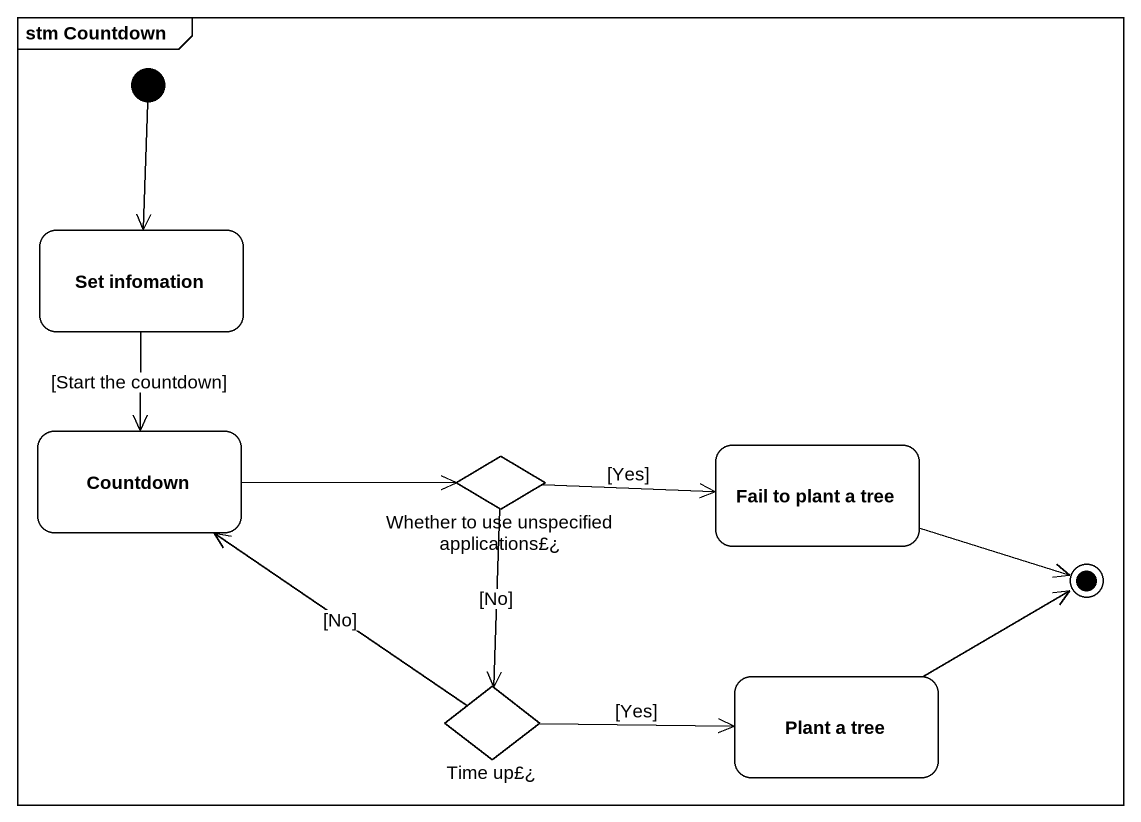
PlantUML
@startuml
mainframe stm Countdown
hide empty description
state "Set infomation" as Set_infomation
state Countdown
state "Whether to use unspecified applications£¿" as Whether_to_use_unspecified <<choice>>
state "Fail to plant a tree" as Fail_to_plant_a_tree
state "Time up£¿" as Time_up <<choice>>
state "Plant a tree" as Plant_a_tree
[*] --> Set_infomation
Set_infomation --> Countdown : [Start the countdown]
Countdown -right-> Whether_to_use_unspecified
Whether_to_use_unspecified -right-> Fail_to_plant_a_tree : [Yes]
Whether_to_use_unspecified --> Time_up : [No]
Time_up -up-> Countdown : [No]
Time_up -right-> Plant_a_tree : [Yes]
Fail_to_plant_a_tree -right-> [*]
Plant_a_tree -right-> [*]
@enduml
